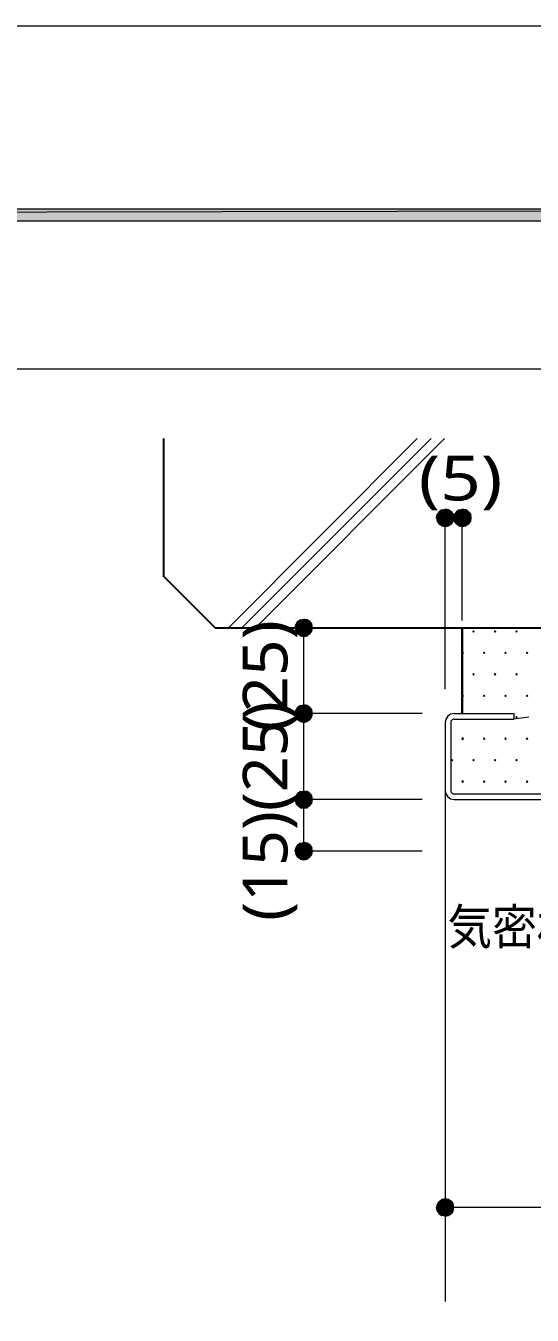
# Model space of a CAD drawing. Header units: millimetres. Extents: x 0 to 420, y 0 to 297.
# Drawn here: x 290.7 to 320.2, y 221.9 to 297 of the extents above; entities that cross this region are included whole.
import ezdxf
from ezdxf.enums import TextEntityAlignment as Align

# ---------------------------------------------------------------- set-up
doc = ezdxf.new("R2010")
doc.units = ezdxf.units.MM
doc.styles.add('kst32b', font='NotoSansJP-Variable.ttf')

msp = doc.modelspace()

# ---------------------------------------------------------------- hatches: boundary and pattern name
h = msp.add_hatch(color=7)
h.paths.add_polyline_path([(394.166, 285.623), (394.166, 286.321), (26.183, 285.623), (394.166, 285.623)])
h.paths.add_polyline_path([(394.166, 286.321), (26.183, 285.623), (26.183, 286.321), (394.166, 286.321)])
h = msp.add_hatch(color=7)
h.paths.add_polyline_path([(314.791, 268.69), (314.685, 268.52), (315.15, 268.33), (314.791, 268.69)])
h.paths.add_polyline_path([(314.685, 268.52), (315.15, 268.33), (314.643, 268.33), (314.685, 268.52)])
h.paths.add_polyline_path([(315.15, 268.33), (314.643, 268.33), (314.685, 268.139), (315.15, 268.33)])
h = msp.add_hatch(color=7)
h.paths.add_polyline_path([(315.341, 268.796), (315.15, 268.838), (315.15, 268.33), (315.341, 268.796)])
h.paths.add_polyline_path([(315.15, 268.838), (315.15, 268.33), (314.96, 268.796), (315.15, 268.838)])
h.paths.add_polyline_path([(315.15, 268.33), (314.96, 268.796), (314.791, 268.69), (315.15, 268.33)])
h = msp.add_hatch(color=7)
h.paths.add_polyline_path([(315.659, 268.33), (315.616, 268.52), (315.15, 268.33), (315.659, 268.33)])
h.paths.add_polyline_path([(315.616, 268.52), (315.15, 268.33), (315.51, 268.69), (315.616, 268.52)])
h.paths.add_polyline_path([(315.15, 268.33), (315.51, 268.69), (315.341, 268.796), (315.15, 268.33)])
h = msp.add_hatch(color=7)
h.paths.add_polyline_path([(315.807, 268.69), (315.68, 268.52), (316.145, 268.33), (315.807, 268.69)])
h.paths.add_polyline_path([(315.68, 268.52), (316.145, 268.33), (315.659, 268.33), (315.68, 268.52)])
h.paths.add_polyline_path([(316.145, 268.33), (315.659, 268.33), (315.68, 268.139), (316.145, 268.33)])
h = msp.add_hatch(color=7)
h.paths.add_polyline_path([(316.357, 268.796), (316.145, 268.838), (316.145, 268.33), (316.357, 268.796)])
h.paths.add_polyline_path([(316.145, 268.838), (316.145, 268.33), (315.955, 268.796), (316.145, 268.838)])
h.paths.add_polyline_path([(316.145, 268.33), (315.955, 268.796), (315.807, 268.69), (316.145, 268.33)])
h = msp.add_hatch(color=7)
h.paths.add_polyline_path([(316.653, 268.33), (316.632, 268.52), (316.145, 268.33), (316.653, 268.33)])
h.paths.add_polyline_path([(316.632, 268.52), (316.145, 268.33), (316.505, 268.69), (316.632, 268.52)])
h.paths.add_polyline_path([(316.145, 268.33), (316.505, 268.69), (316.357, 268.796), (316.145, 268.33)])
h = msp.add_hatch(color=7)
h.paths.add_polyline_path([(314.685, 268.139), (314.791, 267.97), (315.15, 268.33), (314.685, 268.139)])
h.paths.add_polyline_path([(314.791, 267.97), (315.15, 268.33), (314.96, 267.864), (314.791, 267.97)])
h.paths.add_polyline_path([(315.15, 268.33), (314.96, 267.864), (315.15, 267.822), (315.15, 268.33)])
h = msp.add_hatch(color=7)
h.paths.add_polyline_path([(315.15, 267.822), (315.341, 267.864), (315.15, 268.33), (315.15, 267.822)])
h.paths.add_polyline_path([(315.341, 267.864), (315.15, 268.33), (315.51, 267.97), (315.341, 267.864)])
h.paths.add_polyline_path([(315.15, 268.33), (315.51, 267.97), (315.616, 268.139), (315.15, 268.33)])
for points in [[(315.616, 268.139), (315.659, 268.33), (315.15, 268.33), (315.616, 268.139)], [(316.632, 268.139), (316.653, 268.33), (316.145, 268.33), (316.632, 268.139)], [(307.382, 261.747), (307.425, 261.938), (306.917, 261.938), (307.382, 261.747)], [(316.802, 261.768), (316.78, 261.747), (316.759, 261.726), (316.78, 261.705), (316.802, 261.683), (316.823, 261.705), (316.844, 261.726), (316.823, 261.747), (316.802, 261.768)], [(318.05, 261.768), (318.029, 261.747), (318.008, 261.726), (318.029, 261.705), (318.05, 261.683), (318.071, 261.705), (318.093, 261.726), (318.071, 261.747), (318.05, 261.768)], [(319.299, 261.768), (319.278, 261.747), (319.257, 261.726), (319.278, 261.705), (319.299, 261.683), (319.32, 261.705), (319.341, 261.726), (319.32, 261.747), (319.299, 261.768)], [(316.166, 260.519), (316.145, 260.498), (316.124, 260.477), (316.145, 260.456), (316.166, 260.435), (316.188, 260.456), (316.209, 260.477), (316.188, 260.498), (316.166, 260.519)], [(317.415, 260.519), (317.394, 260.498), (317.373, 260.477), (317.394, 260.456), (317.415, 260.435), (317.437, 260.456), (317.458, 260.477), (317.437, 260.498), (317.415, 260.519)], [(318.664, 260.519), (318.643, 260.498), (318.622, 260.477), (318.643, 260.456), (318.664, 260.435), (318.685, 260.456), (318.707, 260.477), (318.685, 260.498), (318.664, 260.519)], [(319.913, 260.519), (319.892, 260.498), (319.871, 260.477), (319.892, 260.456), (319.913, 260.435), (319.934, 260.456), (319.955, 260.477), (319.934, 260.498), (319.913, 260.519)], [(316.802, 259.271), (316.78, 259.249), (316.759, 259.228), (316.78, 259.207), (316.802, 259.186), (316.823, 259.207), (316.844, 259.228), (316.823, 259.249), (316.802, 259.271)], [(318.05, 259.271), (318.029, 259.249), (318.008, 259.228), (318.029, 259.207), (318.05, 259.186), (318.071, 259.207), (318.093, 259.228), (318.071, 259.249), (318.05, 259.271)], [(319.299, 259.271), (319.278, 259.249), (319.257, 259.228), (319.278, 259.207), (319.299, 259.186), (319.32, 259.207), (319.341, 259.228), (319.32, 259.249), (319.299, 259.271)], [(316.166, 258.022), (316.145, 258), (316.124, 257.979), (316.145, 257.958), (316.166, 257.937), (316.188, 257.958), (316.209, 257.979), (316.188, 258), (316.166, 258.022)], [(317.415, 258.022), (317.394, 258), (317.373, 257.979), (317.394, 257.958), (317.415, 257.937), (317.437, 257.958), (317.458, 257.979), (317.437, 258), (317.415, 258.022)], [(318.664, 258.022), (318.643, 258), (318.622, 257.979), (318.643, 257.958), (318.664, 257.937), (318.685, 257.958), (318.707, 257.979), (318.685, 258), (318.664, 258.022)], [(319.913, 258.022), (319.892, 258), (319.871, 257.979), (319.892, 257.958), (319.913, 257.937), (319.934, 257.958), (319.955, 257.979), (319.934, 258), (319.913, 258.022)], [(307.382, 256.752), (307.425, 256.942), (306.917, 256.942), (307.382, 256.752)], [(319.299, 256.773), (319.278, 256.752), (319.257, 256.73), (319.278, 256.709), (319.299, 256.688), (319.32, 256.709), (319.341, 256.73), (319.32, 256.752), (319.299, 256.773)], [(316.166, 255.524), (316.145, 255.503), (316.124, 255.482), (316.145, 255.46), (316.166, 255.439), (316.188, 255.46), (316.209, 255.482), (316.188, 255.503), (316.166, 255.524)], [(317.415, 255.524), (317.394, 255.503), (317.373, 255.482), (317.394, 255.46), (317.415, 255.439), (317.437, 255.46), (317.458, 255.482), (317.437, 255.503), (317.415, 255.524)], [(318.664, 255.524), (318.643, 255.503), (318.622, 255.482), (318.643, 255.46), (318.664, 255.439), (318.685, 255.46), (318.707, 255.482), (318.685, 255.503), (318.664, 255.524)], [(319.913, 255.524), (319.892, 255.503), (319.871, 255.482), (319.892, 255.46), (319.913, 255.439), (319.934, 255.46), (319.955, 255.482), (319.934, 255.503), (319.913, 255.524)], [(315.553, 254.275), (315.532, 254.254), (315.51, 254.233), (315.532, 254.212), (315.553, 254.19), (315.574, 254.212), (315.595, 254.233), (315.574, 254.254), (315.553, 254.275)], [(316.802, 254.275), (316.78, 254.254), (316.759, 254.233), (316.78, 254.212), (316.802, 254.19), (316.823, 254.212), (316.844, 254.233), (316.823, 254.254), (316.802, 254.275)], [(318.05, 254.275), (318.029, 254.254), (318.008, 254.233), (318.029, 254.212), (318.05, 254.19), (318.071, 254.212), (318.093, 254.233), (318.071, 254.254), (318.05, 254.275)], [(319.299, 254.275), (319.278, 254.254), (319.257, 254.233), (319.278, 254.212), (319.299, 254.19), (319.32, 254.212), (319.341, 254.233), (319.32, 254.254), (319.299, 254.275)], [(316.166, 253.026), (316.145, 253.005), (316.124, 252.984), (316.145, 252.963), (316.166, 252.942), (316.188, 252.963), (316.209, 252.984), (316.188, 253.005), (316.166, 253.026)], [(317.415, 253.026), (317.394, 253.005), (317.373, 252.984), (317.394, 252.963), (317.415, 252.942), (317.437, 252.963), (317.458, 252.984), (317.437, 253.005), (317.415, 253.026)], [(318.664, 253.026), (318.643, 253.005), (318.622, 252.984), (318.643, 252.963), (318.664, 252.942), (318.685, 252.963), (318.707, 252.984), (318.685, 253.005), (318.664, 253.026)], [(319.913, 253.026), (319.892, 253.005), (319.871, 252.984), (319.892, 252.963), (319.913, 252.942), (319.934, 252.963), (319.955, 252.984), (319.934, 253.005), (319.913, 253.026)], [(307.382, 251.735), (307.425, 251.947), (306.917, 251.947), (307.382, 251.735)], [(307.382, 248.751), (307.425, 248.941), (306.917, 248.941), (307.382, 248.751)], [(315.341, 228.663), (315.15, 228.706), (315.15, 228.198), (315.341, 228.663)]]:
    msp.add_hatch(color=7).paths.add_polyline_path(points)
h = msp.add_hatch(color=7)
h.paths.add_polyline_path([(315.68, 268.139), (315.807, 267.97), (316.145, 268.33), (315.68, 268.139)])
h.paths.add_polyline_path([(315.807, 267.97), (316.145, 268.33), (315.955, 267.864), (315.807, 267.97)])
h.paths.add_polyline_path([(316.145, 268.33), (315.955, 267.864), (316.145, 267.822), (316.145, 268.33)])
h = msp.add_hatch(color=7)
h.paths.add_polyline_path([(316.145, 267.822), (316.357, 267.864), (316.145, 268.33), (316.145, 267.822)])
h.paths.add_polyline_path([(316.357, 267.864), (316.145, 268.33), (316.505, 267.97), (316.357, 267.864)])
h.paths.add_polyline_path([(316.145, 268.33), (316.505, 267.97), (316.632, 268.139), (316.145, 268.33)])
h = msp.add_hatch(color=7)
h.paths.add_polyline_path([(306.557, 262.297), (306.451, 262.128), (306.917, 261.938), (306.557, 262.297)])
h.paths.add_polyline_path([(306.451, 262.128), (306.917, 261.938), (306.409, 261.938), (306.451, 262.128)])
h.paths.add_polyline_path([(306.917, 261.938), (306.409, 261.938), (306.451, 261.747), (306.917, 261.938)])
h = msp.add_hatch(color=7)
h.paths.add_polyline_path([(306.451, 261.747), (306.557, 261.578), (306.917, 261.938), (306.451, 261.747)])
h.paths.add_polyline_path([(306.557, 261.578), (306.917, 261.938), (306.726, 261.472), (306.557, 261.578)])
h.paths.add_polyline_path([(306.917, 261.938), (306.726, 261.472), (306.917, 261.429), (306.917, 261.938)])
h = msp.add_hatch(color=7)
h.paths.add_polyline_path([(307.107, 262.403), (306.917, 262.446), (306.917, 261.938), (307.107, 262.403)])
h.paths.add_polyline_path([(306.917, 262.446), (306.917, 261.938), (306.726, 262.403), (306.917, 262.446)])
h.paths.add_polyline_path([(306.917, 261.938), (306.726, 262.403), (306.557, 262.297), (306.917, 261.938)])
h = msp.add_hatch(color=7)
h.paths.add_polyline_path([(307.425, 261.938), (307.382, 262.128), (306.917, 261.938), (307.425, 261.938)])
h.paths.add_polyline_path([(307.382, 262.128), (306.917, 261.938), (307.277, 262.297), (307.382, 262.128)])
h.paths.add_polyline_path([(306.917, 261.938), (307.277, 262.297), (307.107, 262.403), (306.917, 261.938)])
h = msp.add_hatch(color=7)
h.paths.add_polyline_path([(306.917, 261.429), (307.107, 261.472), (306.917, 261.938), (306.917, 261.429)])
h.paths.add_polyline_path([(307.107, 261.472), (306.917, 261.938), (307.277, 261.578), (307.107, 261.472)])
h.paths.add_polyline_path([(306.917, 261.938), (307.277, 261.578), (307.382, 261.747), (306.917, 261.938)])
h = msp.add_hatch(color=7)
h.paths.add_polyline_path([(307.107, 257.408), (306.917, 257.45), (306.917, 256.942), (307.107, 257.408)])
h.paths.add_polyline_path([(306.917, 257.45), (306.917, 256.942), (306.726, 257.408), (306.917, 257.45)])
h.paths.add_polyline_path([(306.917, 256.942), (306.726, 257.408), (306.557, 257.302), (306.917, 256.942)])
h = msp.add_hatch(color=7)
h.paths.add_polyline_path([(307.425, 256.942), (307.382, 257.133), (306.917, 256.942), (307.425, 256.942)])
h.paths.add_polyline_path([(307.382, 257.133), (306.917, 256.942), (307.277, 257.302), (307.382, 257.133)])
h.paths.add_polyline_path([(306.917, 256.942), (307.277, 257.302), (307.107, 257.408), (306.917, 256.942)])
h = msp.add_hatch(color=7)
h.paths.add_polyline_path([(306.557, 257.302), (306.451, 257.133), (306.917, 256.942), (306.557, 257.302)])
h.paths.add_polyline_path([(306.451, 257.133), (306.917, 256.942), (306.409, 256.942), (306.451, 257.133)])
h.paths.add_polyline_path([(306.917, 256.942), (306.409, 256.942), (306.451, 256.752), (306.917, 256.942)])
h = msp.add_hatch(color=7)
h.paths.add_polyline_path([(306.451, 256.752), (306.557, 256.582), (306.917, 256.942), (306.451, 256.752)])
h.paths.add_polyline_path([(306.557, 256.582), (306.917, 256.942), (306.726, 256.476), (306.557, 256.582)])
h.paths.add_polyline_path([(306.917, 256.942), (306.726, 256.476), (306.917, 256.434), (306.917, 256.942)])
h = msp.add_hatch(color=7)
h.paths.add_polyline_path([(306.917, 256.434), (307.107, 256.476), (306.917, 256.942), (306.917, 256.434)])
h.paths.add_polyline_path([(307.107, 256.476), (306.917, 256.942), (307.277, 256.582), (307.107, 256.476)])
h.paths.add_polyline_path([(306.917, 256.942), (307.277, 256.582), (307.382, 256.752), (306.917, 256.942)])
h = msp.add_hatch(color=7)
h.paths.add_polyline_path([(306.557, 252.285), (306.451, 252.137), (306.917, 251.947), (306.557, 252.285)])
h.paths.add_polyline_path([(306.451, 252.137), (306.917, 251.947), (306.409, 251.947), (306.451, 252.137)])
h.paths.add_polyline_path([(306.917, 251.947), (306.409, 251.947), (306.451, 251.735), (306.917, 251.947)])
h = msp.add_hatch(color=7)
h.paths.add_polyline_path([(307.107, 252.412), (306.917, 252.434), (306.917, 251.947), (307.107, 252.412)])
h.paths.add_polyline_path([(306.917, 252.434), (306.917, 251.947), (306.726, 252.412), (306.917, 252.434)])
h.paths.add_polyline_path([(306.917, 251.947), (306.726, 252.412), (306.557, 252.285), (306.917, 251.947)])
h = msp.add_hatch(color=7)
h.paths.add_polyline_path([(307.425, 251.947), (307.382, 252.137), (306.917, 251.947), (307.425, 251.947)])
h.paths.add_polyline_path([(307.382, 252.137), (306.917, 251.947), (307.277, 252.285), (307.382, 252.137)])
h.paths.add_polyline_path([(306.917, 251.947), (307.277, 252.285), (307.107, 252.412), (306.917, 251.947)])
h = msp.add_hatch(color=7)
h.paths.add_polyline_path([(306.451, 251.735), (306.557, 251.587), (306.917, 251.947), (306.451, 251.735)])
h.paths.add_polyline_path([(306.557, 251.587), (306.917, 251.947), (306.726, 251.46), (306.557, 251.587)])
h.paths.add_polyline_path([(306.917, 251.947), (306.726, 251.46), (306.917, 251.439), (306.917, 251.947)])
h = msp.add_hatch(color=7)
h.paths.add_polyline_path([(306.917, 251.439), (307.107, 251.46), (306.917, 251.947), (306.917, 251.439)])
h.paths.add_polyline_path([(307.107, 251.46), (306.917, 251.947), (307.277, 251.587), (307.107, 251.46)])
h.paths.add_polyline_path([(306.917, 251.947), (307.277, 251.587), (307.382, 251.735), (306.917, 251.947)])
h = msp.add_hatch(color=7)
h.paths.add_polyline_path([(306.557, 249.301), (306.451, 249.132), (306.917, 248.941), (306.557, 249.301)])
h.paths.add_polyline_path([(306.451, 249.132), (306.917, 248.941), (306.409, 248.941), (306.451, 249.132)])
h.paths.add_polyline_path([(306.917, 248.941), (306.409, 248.941), (306.451, 248.751), (306.917, 248.941)])
h = msp.add_hatch(color=7)
h.paths.add_polyline_path([(307.107, 249.407), (306.917, 249.449), (306.917, 248.941), (307.107, 249.407)])
h.paths.add_polyline_path([(306.917, 249.449), (306.917, 248.941), (306.726, 249.407), (306.917, 249.449)])
h.paths.add_polyline_path([(306.917, 248.941), (306.726, 249.407), (306.557, 249.301), (306.917, 248.941)])
h = msp.add_hatch(color=7)
h.paths.add_polyline_path([(307.425, 248.941), (307.382, 249.132), (306.917, 248.941), (307.425, 248.941)])
h.paths.add_polyline_path([(307.382, 249.132), (306.917, 248.941), (307.277, 249.301), (307.382, 249.132)])
h.paths.add_polyline_path([(306.917, 248.941), (307.277, 249.301), (307.107, 249.407), (306.917, 248.941)])
h = msp.add_hatch(color=7)
h.paths.add_polyline_path([(306.451, 248.751), (306.557, 248.581), (306.917, 248.941), (306.451, 248.751)])
h.paths.add_polyline_path([(306.557, 248.581), (306.917, 248.941), (306.726, 248.475), (306.557, 248.581)])
h.paths.add_polyline_path([(306.917, 248.941), (306.726, 248.475), (306.917, 248.433), (306.917, 248.941)])
h = msp.add_hatch(color=7)
h.paths.add_polyline_path([(306.917, 248.433), (307.107, 248.475), (306.917, 248.941), (306.917, 248.433)])
h.paths.add_polyline_path([(307.107, 248.475), (306.917, 248.941), (307.277, 248.581), (307.107, 248.475)])
h.paths.add_polyline_path([(306.917, 248.941), (307.277, 248.581), (307.382, 248.751), (306.917, 248.941)])
h = msp.add_hatch(color=7)
h.paths.add_polyline_path([(314.685, 228.388), (314.643, 228.198), (315.15, 228.198), (314.685, 228.388)])
h.paths.add_polyline_path([(314.643, 228.198), (315.15, 228.198), (314.685, 228.007), (314.643, 228.198)])
h.paths.add_polyline_path([(315.15, 228.198), (314.685, 228.007), (314.791, 227.838), (315.15, 228.198)])
h = msp.add_hatch(color=7)
h.paths.add_polyline_path([(315.15, 228.706), (314.96, 228.663), (315.15, 228.198), (315.15, 228.706)])
h.paths.add_polyline_path([(314.96, 228.663), (315.15, 228.198), (314.791, 228.558), (314.96, 228.663)])
h.paths.add_polyline_path([(315.15, 228.198), (314.791, 228.558), (314.685, 228.388), (315.15, 228.198)])
h = msp.add_hatch(color=7)
h.paths.add_polyline_path([(314.791, 227.838), (314.96, 227.732), (315.15, 228.198), (314.791, 227.838)])
h.paths.add_polyline_path([(314.96, 227.732), (315.15, 228.198), (315.15, 227.69), (314.96, 227.732)])
h.paths.add_polyline_path([(315.15, 228.198), (315.15, 227.69), (315.341, 227.732), (315.15, 228.198)])
h = msp.add_hatch(color=7)
h.paths.add_polyline_path([(315.659, 228.198), (315.616, 228.388), (315.15, 228.198), (315.659, 228.198)])
h.paths.add_polyline_path([(315.616, 228.388), (315.15, 228.198), (315.51, 228.558), (315.616, 228.388)])
h.paths.add_polyline_path([(315.15, 228.198), (315.51, 228.558), (315.341, 228.663), (315.15, 228.198)])
h = msp.add_hatch(color=7)
h.paths.add_polyline_path([(315.341, 227.732), (315.51, 227.838), (315.15, 228.198), (315.341, 227.732)])
h.paths.add_polyline_path([(315.51, 227.838), (315.15, 228.198), (315.616, 228.007), (315.51, 227.838)])
h.paths.add_polyline_path([(315.15, 228.198), (315.616, 228.007), (315.659, 228.198), (315.15, 228.198)])

# ---------------------------------------------------------------- linework, layer by layer
at = {"lineweight": 13}
msp.add_lwpolyline([(0.191, 0), (0.191, 296.968), (420.158, 296.968), (420.158, 0)], close=True, dxfattribs=at)
at = {"lineweight": 0}
for points in [[(394.166, 285.623), (394.166, 286.321), (26.183, 285.623)], [(394.166, 286.321), (26.183, 285.623), (26.183, 286.321)], [(314.791, 268.69), (314.685, 268.52), (315.15, 268.33)], [(315.15, 268.33), (314.96, 268.796), (314.791, 268.69)], [(315.15, 268.838), (315.15, 268.33), (314.96, 268.796)], [(315.341, 268.796), (315.15, 268.838), (315.15, 268.33)], [(315.15, 268.33), (315.51, 268.69), (315.341, 268.796)], [(315.616, 268.52), (315.15, 268.33), (315.51, 268.69)], [(315.807, 268.69), (315.68, 268.52), (316.145, 268.33)], [(316.145, 268.33), (315.955, 268.796), (315.807, 268.69)], [(316.145, 268.838), (316.145, 268.33), (315.955, 268.796)], [(316.357, 268.796), (316.145, 268.838), (316.145, 268.33)], [(316.145, 268.33), (316.505, 268.69), (316.357, 268.796)], [(316.632, 268.52), (316.145, 268.33), (316.505, 268.69)], [(314.685, 268.52), (315.15, 268.33), (314.643, 268.33)], [(315.15, 268.33), (314.643, 268.33), (314.685, 268.139)], [(314.685, 268.139), (314.791, 267.97), (315.15, 268.33)], [(314.791, 267.97), (315.15, 268.33), (314.96, 267.864)], [(315.15, 268.33), (314.96, 267.864), (315.15, 267.822)], [(315.659, 268.33), (315.616, 268.52), (315.15, 268.33)], [(315.15, 267.822), (315.341, 267.864), (315.15, 268.33)], [(315.341, 267.864), (315.15, 268.33), (315.51, 267.97)], [(315.15, 268.33), (315.51, 267.97), (315.616, 268.139)], [(315.616, 268.139), (315.659, 268.33), (315.15, 268.33)], [(315.68, 268.52), (316.145, 268.33), (315.659, 268.33)], [(316.145, 268.33), (315.659, 268.33), (315.68, 268.139)], [(315.68, 268.139), (315.807, 267.97), (316.145, 268.33)], [(315.807, 267.97), (316.145, 268.33), (315.955, 267.864)], [(316.145, 268.33), (315.955, 267.864), (316.145, 267.822)], [(316.653, 268.33), (316.632, 268.52), (316.145, 268.33)], [(316.145, 267.822), (316.357, 267.864), (316.145, 268.33)], [(316.357, 267.864), (316.145, 268.33), (316.505, 267.97)], [(316.145, 268.33), (316.505, 267.97), (316.632, 268.139)], [(316.632, 268.139), (316.653, 268.33), (316.145, 268.33)], [(306.451, 262.128), (306.917, 261.938), (306.409, 261.938)], [(306.917, 261.938), (306.409, 261.938), (306.451, 261.747)], [(306.557, 262.297), (306.451, 262.128), (306.917, 261.938)], [(306.451, 261.747), (306.557, 261.578), (306.917, 261.938)], [(306.917, 261.938), (306.726, 262.403), (306.557, 262.297)], [(306.557, 261.578), (306.917, 261.938), (306.726, 261.472)], [(306.917, 262.446), (306.917, 261.938), (306.726, 262.403)], [(306.917, 261.938), (306.726, 261.472), (306.917, 261.429)], [(307.107, 262.403), (306.917, 262.446), (306.917, 261.938)], [(306.917, 261.938), (307.277, 262.297), (307.107, 262.403)], [(307.382, 262.128), (306.917, 261.938), (307.277, 262.297)], [(307.425, 261.938), (307.382, 262.128), (306.917, 261.938)], [(306.917, 261.429), (307.107, 261.472), (306.917, 261.938)], [(307.107, 261.472), (306.917, 261.938), (307.277, 261.578)], [(306.917, 261.938), (307.277, 261.578), (307.382, 261.747)], [(307.382, 261.747), (307.425, 261.938), (306.917, 261.938)], [(316.802, 261.768), (316.78, 261.747), (316.759, 261.726), (316.78, 261.705), (316.802, 261.683), (316.823, 261.705), (316.844, 261.726), (316.823, 261.747)], [(318.05, 261.768), (318.029, 261.747), (318.008, 261.726), (318.029, 261.705), (318.05, 261.683), (318.071, 261.705), (318.093, 261.726), (318.071, 261.747)], [(319.299, 261.768), (319.278, 261.747), (319.257, 261.726), (319.278, 261.705), (319.299, 261.683), (319.32, 261.705), (319.341, 261.726), (319.32, 261.747)], [(316.166, 260.519), (316.145, 260.498), (316.124, 260.477), (316.145, 260.456), (316.166, 260.435), (316.188, 260.456), (316.209, 260.477), (316.188, 260.498)], [(317.415, 260.519), (317.394, 260.498), (317.373, 260.477), (317.394, 260.456), (317.415, 260.435), (317.437, 260.456), (317.458, 260.477), (317.437, 260.498)], [(318.664, 260.519), (318.643, 260.498), (318.622, 260.477), (318.643, 260.456), (318.664, 260.435), (318.685, 260.456), (318.707, 260.477), (318.685, 260.498)], [(319.913, 260.519), (319.892, 260.498), (319.871, 260.477), (319.892, 260.456), (319.913, 260.435), (319.934, 260.456), (319.955, 260.477), (319.934, 260.498)], [(316.802, 259.271), (316.78, 259.249), (316.759, 259.228), (316.78, 259.207), (316.802, 259.186), (316.823, 259.207), (316.844, 259.228), (316.823, 259.249)], [(318.05, 259.271), (318.029, 259.249), (318.008, 259.228), (318.029, 259.207), (318.05, 259.186), (318.071, 259.207), (318.093, 259.228), (318.071, 259.249)], [(319.299, 259.271), (319.278, 259.249), (319.257, 259.228), (319.278, 259.207), (319.299, 259.186), (319.32, 259.207), (319.341, 259.228), (319.32, 259.249)], [(306.917, 256.942), (306.726, 257.408), (306.557, 257.302)], [(306.917, 257.45), (306.917, 256.942), (306.726, 257.408)], [(307.107, 257.408), (306.917, 257.45), (306.917, 256.942)], [(306.917, 256.942), (307.277, 257.302), (307.107, 257.408)], [(316.166, 258.022), (316.145, 258), (316.124, 257.979), (316.145, 257.958), (316.166, 257.937), (316.188, 257.958), (316.209, 257.979), (316.188, 258)], [(317.415, 258.022), (317.394, 258), (317.373, 257.979), (317.394, 257.958), (317.415, 257.937), (317.437, 257.958), (317.458, 257.979), (317.437, 258)], [(318.664, 258.022), (318.643, 258), (318.622, 257.979), (318.643, 257.958), (318.664, 257.937), (318.685, 257.958), (318.707, 257.979), (318.685, 258)], [(319.913, 258.022), (319.892, 258), (319.871, 257.979), (319.892, 257.958), (319.913, 257.937), (319.934, 257.958), (319.955, 257.979), (319.934, 258)], [(306.451, 257.133), (306.917, 256.942), (306.409, 256.942)], [(306.917, 256.942), (306.409, 256.942), (306.451, 256.752)], [(306.557, 257.302), (306.451, 257.133), (306.917, 256.942)], [(306.451, 256.752), (306.557, 256.582), (306.917, 256.942)], [(306.557, 256.582), (306.917, 256.942), (306.726, 256.476)], [(306.917, 256.942), (306.726, 256.476), (306.917, 256.434)], [(307.382, 257.133), (306.917, 256.942), (307.277, 257.302)], [(307.425, 256.942), (307.382, 257.133), (306.917, 256.942)], [(306.917, 256.434), (307.107, 256.476), (306.917, 256.942)], [(307.107, 256.476), (306.917, 256.942), (307.277, 256.582)], [(306.917, 256.942), (307.277, 256.582), (307.382, 256.752)], [(307.382, 256.752), (307.425, 256.942), (306.917, 256.942)], [(319.299, 256.773), (319.278, 256.752), (319.257, 256.73), (319.278, 256.709), (319.299, 256.688), (319.32, 256.709), (319.341, 256.73), (319.32, 256.752)], [(316.166, 255.524), (316.145, 255.503), (316.124, 255.482), (316.145, 255.46), (316.166, 255.439), (316.188, 255.46), (316.209, 255.482), (316.188, 255.503)], [(317.415, 255.524), (317.394, 255.503), (317.373, 255.482), (317.394, 255.46), (317.415, 255.439), (317.437, 255.46), (317.458, 255.482), (317.437, 255.503)], [(318.664, 255.524), (318.643, 255.503), (318.622, 255.482), (318.643, 255.46), (318.664, 255.439), (318.685, 255.46), (318.707, 255.482), (318.685, 255.503)], [(319.913, 255.524), (319.892, 255.503), (319.871, 255.482), (319.892, 255.46), (319.913, 255.439), (319.934, 255.46), (319.955, 255.482), (319.934, 255.503)], [(315.553, 254.275), (315.532, 254.254), (315.51, 254.233), (315.532, 254.212), (315.553, 254.19), (315.574, 254.212), (315.595, 254.233), (315.574, 254.254)], [(316.802, 254.275), (316.78, 254.254), (316.759, 254.233), (316.78, 254.212), (316.802, 254.19), (316.823, 254.212), (316.844, 254.233), (316.823, 254.254)], [(318.05, 254.275), (318.029, 254.254), (318.008, 254.233), (318.029, 254.212), (318.05, 254.19), (318.071, 254.212), (318.093, 254.233), (318.071, 254.254)], [(319.299, 254.275), (319.278, 254.254), (319.257, 254.233), (319.278, 254.212), (319.299, 254.19), (319.32, 254.212), (319.341, 254.233), (319.32, 254.254)], [(316.166, 253.026), (316.145, 253.005), (316.124, 252.984), (316.145, 252.963), (316.166, 252.942), (316.188, 252.963), (316.209, 252.984), (316.188, 253.005)], [(317.415, 253.026), (317.394, 253.005), (317.373, 252.984), (317.394, 252.963), (317.415, 252.942), (317.437, 252.963), (317.458, 252.984), (317.437, 253.005)], [(318.664, 253.026), (318.643, 253.005), (318.622, 252.984), (318.643, 252.963), (318.664, 252.942), (318.685, 252.963), (318.707, 252.984), (318.685, 253.005)], [(319.913, 253.026), (319.892, 253.005), (319.871, 252.984), (319.892, 252.963), (319.913, 252.942), (319.934, 252.963), (319.955, 252.984), (319.934, 253.005)], [(306.451, 252.137), (306.917, 251.947), (306.409, 251.947)], [(306.557, 252.285), (306.451, 252.137), (306.917, 251.947)], [(306.917, 251.947), (306.726, 252.412), (306.557, 252.285)], [(306.917, 252.434), (306.917, 251.947), (306.726, 252.412)], [(307.107, 252.412), (306.917, 252.434), (306.917, 251.947)], [(306.917, 251.947), (307.277, 252.285), (307.107, 252.412)], [(307.382, 252.137), (306.917, 251.947), (307.277, 252.285)], [(307.425, 251.947), (307.382, 252.137), (306.917, 251.947)], [(306.917, 251.947), (306.409, 251.947), (306.451, 251.735)], [(306.451, 251.735), (306.557, 251.587), (306.917, 251.947)], [(306.557, 251.587), (306.917, 251.947), (306.726, 251.46)], [(306.917, 251.947), (306.726, 251.46), (306.917, 251.439)], [(306.917, 251.439), (307.107, 251.46), (306.917, 251.947)], [(307.107, 251.46), (306.917, 251.947), (307.277, 251.587)], [(306.917, 251.947), (307.277, 251.587), (307.382, 251.735)], [(307.382, 251.735), (307.425, 251.947), (306.917, 251.947)], [(306.451, 249.132), (306.917, 248.941), (306.409, 248.941)], [(306.557, 249.301), (306.451, 249.132), (306.917, 248.941)], [(306.917, 248.941), (306.726, 249.407), (306.557, 249.301)], [(306.917, 249.449), (306.917, 248.941), (306.726, 249.407)], [(307.107, 249.407), (306.917, 249.449), (306.917, 248.941)], [(306.917, 248.941), (307.277, 249.301), (307.107, 249.407)], [(307.382, 249.132), (306.917, 248.941), (307.277, 249.301)], [(307.425, 248.941), (307.382, 249.132), (306.917, 248.941)], [(306.917, 248.941), (306.409, 248.941), (306.451, 248.751)], [(306.451, 248.751), (306.557, 248.581), (306.917, 248.941)], [(306.557, 248.581), (306.917, 248.941), (306.726, 248.475)], [(306.917, 248.941), (306.726, 248.475), (306.917, 248.433)], [(306.917, 248.433), (307.107, 248.475), (306.917, 248.941)], [(307.107, 248.475), (306.917, 248.941), (307.277, 248.581)], [(306.917, 248.941), (307.277, 248.581), (307.382, 248.751)], [(307.382, 248.751), (307.425, 248.941), (306.917, 248.941)], [(314.685, 228.388), (314.643, 228.198), (315.15, 228.198)], [(314.643, 228.198), (315.15, 228.198), (314.685, 228.007)], [(315.15, 228.198), (314.791, 228.558), (314.685, 228.388)], [(315.15, 228.198), (314.685, 228.007), (314.791, 227.838)], [(314.96, 228.663), (315.15, 228.198), (314.791, 228.558)], [(314.791, 227.838), (314.96, 227.732), (315.15, 228.198)], [(315.15, 228.706), (314.96, 228.663), (315.15, 228.198)], [(314.96, 227.732), (315.15, 228.198), (315.15, 227.69)], [(315.341, 228.663), (315.15, 228.706), (315.15, 228.198)], [(315.15, 228.198), (315.51, 228.558), (315.341, 228.663)], [(315.616, 228.388), (315.15, 228.198), (315.51, 228.558)], [(315.659, 228.198), (315.616, 228.388), (315.15, 228.198)], [(315.15, 228.198), (315.15, 227.69), (315.341, 227.732)], [(315.341, 227.732), (315.51, 227.838), (315.15, 228.198)], [(315.51, 227.838), (315.15, 228.198), (315.616, 228.007)], [(315.15, 228.198), (315.616, 228.007), (315.659, 228.198)]]:
    msp.add_lwpolyline(points, close=True, dxfattribs=at)
at = {"lineweight": 13}
for points in [[(394.166, 276.987), (26.183, 276.987)], [(302.535, 261.938), (313.521, 272.944)], [(303.318, 261.938), (314.325, 272.944)], [(304.102, 261.938), (315.108, 272.944)], [(315.15, 258.36), (315.15, 268.33)], [(316.145, 268.33), (315.15, 268.33)], [(316.145, 262.361), (316.145, 268.33)], [(306.917, 248.941), (306.917, 251.947), (306.917, 256.942), (306.917, 261.938)], [(313.817, 256.942), (306.917, 256.942)], [(315.669, 256.942), (315.467, 256.901), (315.302, 256.79), (315.191, 256.625), (315.151, 256.424)], [(315.669, 256.625), (315.591, 256.609), (315.527, 256.566), (315.484, 256.502), (315.468, 256.424)], [(315.68, 256.942), (319.151, 256.942)], [(315.68, 256.625), (319.151, 256.625)], [(319.151, 256.942), (319.151, 256.625)], [(320.019, 256.73), (319.151, 256.625)], [(315.15, 256.413), (315.15, 252.455)], [(315.468, 256.413), (315.468, 252.455)], [(315.15, 252.455), (315.15, 222.737)], [(315.151, 252.465), (315.191, 252.264), (315.302, 252.099), (315.467, 251.988), (315.669, 251.947)], [(315.468, 252.465), (315.484, 252.387), (315.527, 252.323), (315.591, 252.28), (315.669, 252.264)], [(315.68, 252.264), (323.554, 252.264)], [(313.817, 251.947), (306.917, 251.947)], [(315.68, 251.947), (323.554, 251.947)], [(313.817, 248.941), (306.917, 248.941)], [(339.154, 228.198), (315.15, 228.198)]]:
    msp.add_lwpolyline(points, dxfattribs=at)
at = {"lineweight": 25}
for points in [[(298.746, 272.944), (298.746, 264.943), (301.752, 261.938)], [(301.752, 261.938), (336.762, 261.938)]]:
    msp.add_lwpolyline(points, dxfattribs=at)
at = {"lineweight": 30}
msp.add_lwpolyline([(316.145, 261.938), (316.145, 256.942)], dxfattribs=at)

# ---------------------------------------------------------------- texts
at = {"style": 'kst32b'}
for s, height, p, p2 in [('(5)', 2.5989, (313.605, 269.346), (318.478, 269.346)), ('(25)', 2.5989, (305.964, 255.884), (305.964, 262.381)), ('(15)(25)', 2.5989, (305.964, 244.877), (305.964, 257.661)), ('気密材', 2.0791, (315.278, 243.501), (323.074, 243.501))]:
    msp.add_text(s, height=height, dxfattribs=at).set_placement(p, p2, align=Align.FIT)

doc.saveas('drawing.dxf')
